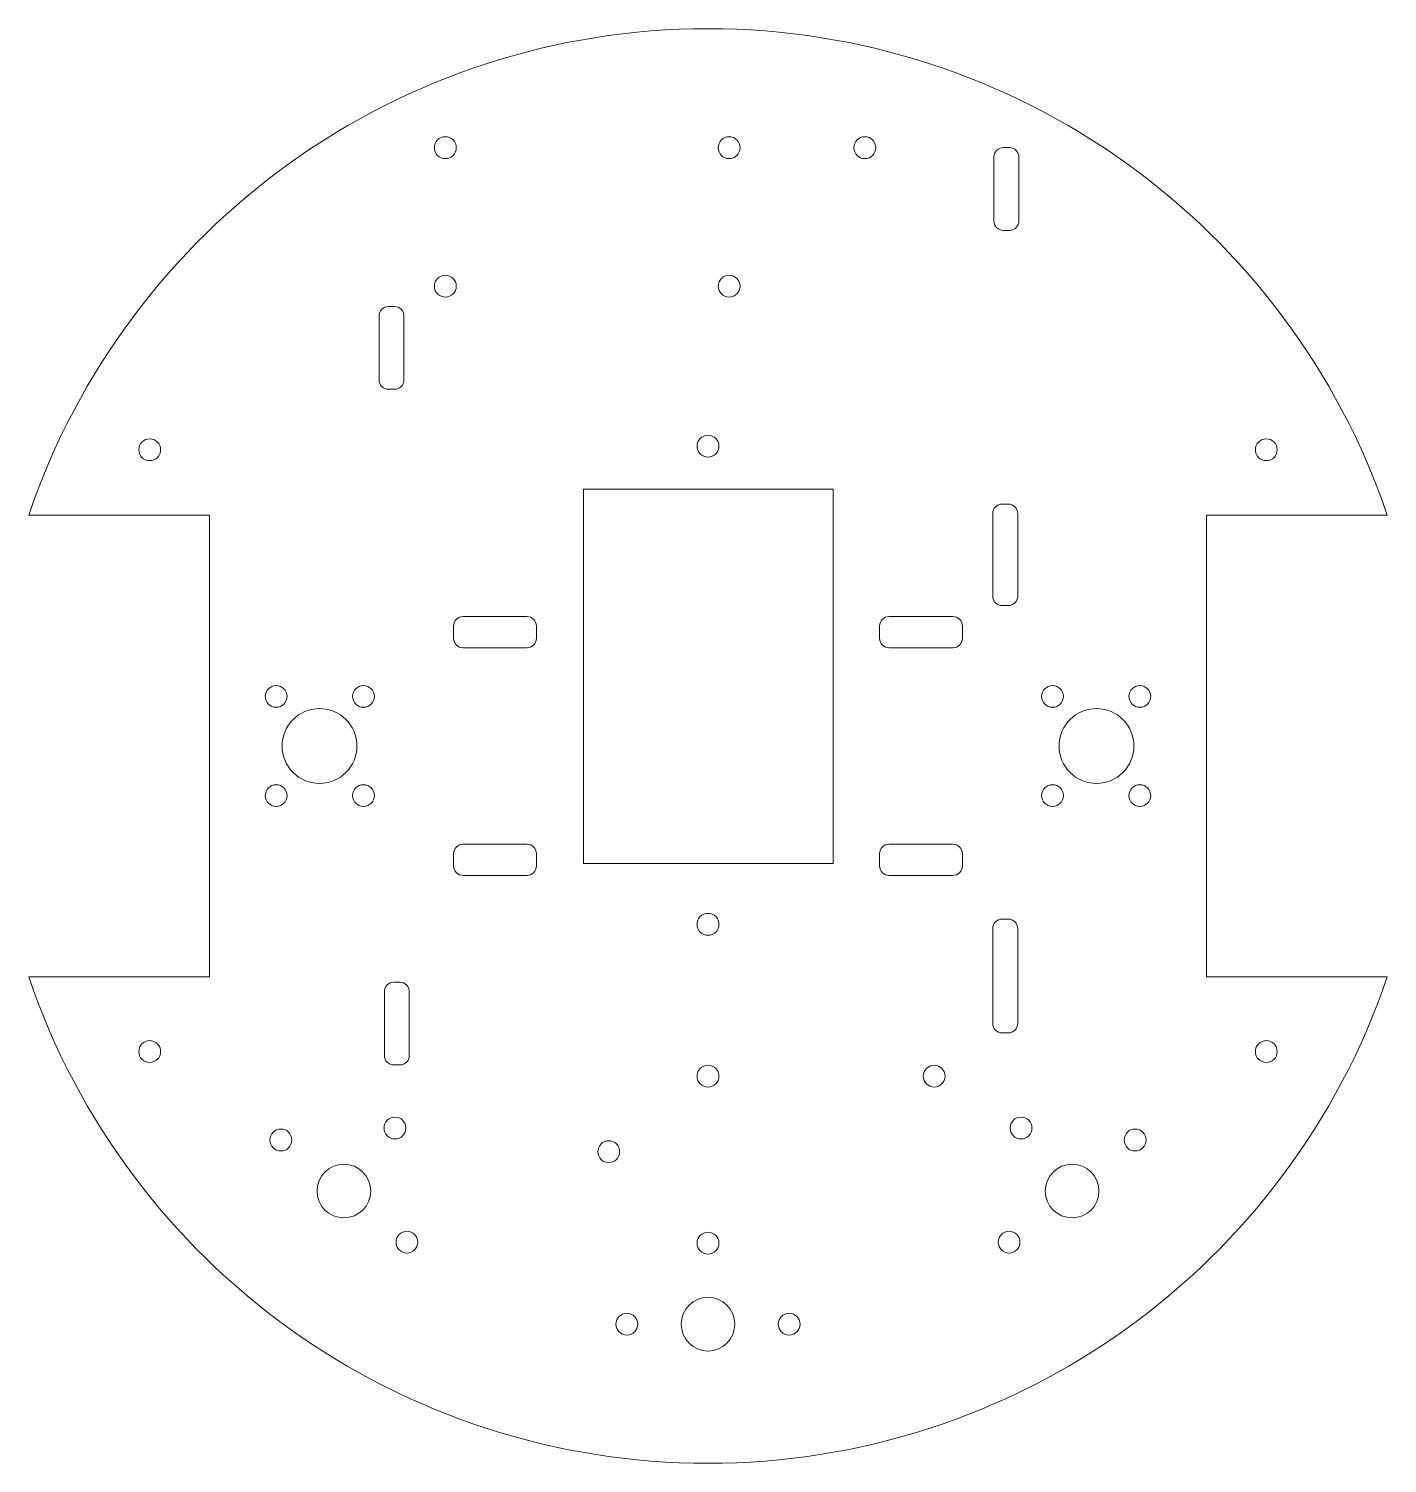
# Model space of a CAD drawing. Header units: millimetres. Extents: x -109 to 109, y -115 to 115.
import ezdxf

# ---------------------------------------------------------------- set-up
doc = ezdxf.new("R2010")
doc.units = ezdxf.units.MM

msp = doc.modelspace()

# ---------------------------------------------------------------- linework, layer by layer
at = {"color": 7, "linetype": 'Continuous', "lineweight": 15}
for p, q in [((45.83, 94.43), (45.83, 84.17)), ((47.33, 95.93), (48.33, 95.93)), ((49.83, 84.17), (49.83, 94.43)), ((48.33, 82.67), (47.33, 82.67)), ((-51.23, 70.45), (-50.23, 70.45)), ((-52.73, 68.95), (-52.73, 58.69)), ((-48.73, 58.69), (-48.73, 68.95)), ((-50.23, 57.19), (-51.23, 57.19)), ((20.05, 41.16), (-19.95, 41.16)), ((-19.95, 41.16), (-19.95, -18.84)), ((20.05, -18.84), (20.05, 41.16)), ((-79.89, 37), (-108.89, 37)), ((-79.89, 37), (-79.89, -37)), ((45.64, 37.28), (45.64, 24.02)), ((47.14, 38.78), (48.14, 38.78)), ((49.64, 24.02), (49.64, 37.28)), ((79.89, 37), (108.89, 37)), ((79.89, 37), (79.89, -37)), ((-39.27, 20.75), (-29.01, 20.75)), ((39.27, 20.75), (29.01, 20.75)), ((48.14, 22.52), (47.14, 22.52)), ((-40.77, 19.25), (-40.77, 17.25)), ((-27.51, 17.25), (-27.51, 19.25)), ((27.51, 17.25), (27.51, 19.25)), ((40.77, 19.25), (40.77, 17.25)), ((-29.01, 15.75), (-39.27, 15.75)), ((29.01, 15.75), (39.27, 15.75)), ((-29.01, -15.75), (-39.27, -15.75)), ((29.01, -15.75), (39.27, -15.75)), ((-40.77, -19.25), (-40.77, -17.25)), ((-27.51, -17.25), (-27.51, -19.25)), ((27.51, -17.25), (27.51, -19.25)), ((40.77, -19.25), (40.77, -17.25)), ((-19.95, -18.84), (20.05, -18.84)), ((-39.27, -20.75), (-29.01, -20.75)), ((39.27, -20.75), (29.01, -20.75)), ((45.64, -29.25), (45.64, -44.5)), ((47.14, -27.75), (48.14, -27.75)), ((49.64, -44.5), (49.64, -29.25)), ((-79.89, -37), (-108.89, -37)), ((-50.38, -37.87), (-49.38, -37.87)), ((79.89, -37), (108.89, -37)), ((-51.88, -39.37), (-51.88, -49.63)), ((-47.88, -49.63), (-47.88, -39.37)), ((48.14, -46), (47.14, -46)), ((-49.38, -51.13), (-50.38, -51.13))]:
    msp.add_line(p, q, dxfattribs=at)
for centre, radius in [((-42.1, 95.93), 1.75), ((3.38, 95.93), 1.75), ((25.14, 95.93), 1.75), ((-42.1, 73.72), 1.75), ((3.38, 73.72), 1.75), ((-89.49, 47.5), 1.75), ((0, 48.08), 1.75), ((89.49, 47.5), 1.75), ((-69.22, 7.95), 1.75), ((-55.22, 7.95), 1.75), ((55.22, 7.95), 1.75), ((69.22, 7.95), 1.75), ((-62.27, 0), 6), ((62.27, 0), 6), ((-69.22, -7.95), 1.75), ((-55.22, -7.95), 1.75), ((55.22, -7.95), 1.75), ((69.22, -7.95), 1.75), ((0, -28.59), 1.75), ((-89.49, -48.99), 1.75), ((89.49, -48.99), 1.75), ((0, -52.94), 1.75), ((36.25, -52.94), 1.75), ((-50.18, -61.25), 1.75), ((50.18, -61.25), 1.75), ((-68.46, -63.17), 1.75), ((68.46, -63.17), 1.75), ((-15.91, -65.03), 1.75), ((-58.36, -71.35), 4.3), ((58.36, -71.35), 4.3), ((-48.26, -79.54), 1.75), ((0, -79.71), 1.75), ((48.26, -79.54), 1.75), ((0, -92.7), 4.3), ((-13, -92.7), 1.75), ((13, -92.7), 1.75)]:
    msp.add_circle(centre, radius, dxfattribs=at)
for centre, radius, start, end in [((0, 0), 115, 18.7681, 161.2319), ((47.33, 94.43), 1.5, 90, 180), ((48.33, 94.43), 1.5, 0, 90), ((47.33, 84.17), 1.5, 180, 270), ((48.33, 84.17), 1.5, 270, 0), ((-51.23, 68.95), 1.5, 90, 180), ((-50.23, 68.95), 1.5, 0, 90), ((-51.23, 58.69), 1.5, 180, 270), ((-50.23, 58.69), 1.5, 270, 0), ((47.14, 37.28), 1.5, 90, 180), ((48.14, 37.28), 1.5, 0, 90), ((47.14, 24.02), 1.5, 180, 270), ((48.14, 24.02), 1.5, 270, 0), ((-39.27, 19.25), 1.5, 90, 180), ((-29.01, 19.25), 1.5, 0, 90), ((29.01, 19.25), 1.5, 90, 180), ((39.27, 19.25), 1.5, 0, 90), ((-39.27, 17.25), 1.5, 180, 270), ((-29.01, 17.25), 1.5, 270, 360), ((29.01, 17.25), 1.5, 180, 270), ((39.27, 17.25), 1.5, 270, 0), ((-39.27, -17.25), 1.5, 90, 180), ((-29.01, -17.25), 1.5, 0, 90), ((29.01, -17.25), 1.5, 90, 180), ((39.27, -17.25), 1.5, 0, 90), ((-39.27, -19.25), 1.5, 180, 270), ((-29.01, -19.25), 1.5, 270, 0), ((29.01, -19.25), 1.5, 180, 270), ((39.27, -19.25), 1.5, 270, 0), ((47.14, -29.25), 1.5, 90, 180), ((48.14, -29.25), 1.5, 0, 90), ((0, 0), 115, 198.7681, 341.2319), ((-50.38, -39.37), 1.5, 90, 180), ((-49.38, -39.37), 1.5, 0, 90), ((47.14, -44.5), 1.5, 180, 270), ((48.14, -44.5), 1.5, 270, 0), ((-50.38, -49.63), 1.5, 180, 270), ((-49.38, -49.63), 1.5, 270, 0)]:
    msp.add_arc(centre, radius, start, end, dxfattribs=at)

doc.saveas('drawing.dxf')
